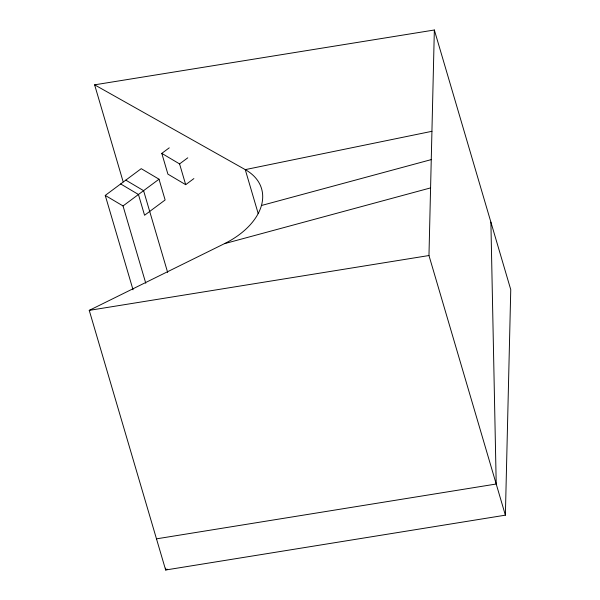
<?xml version="1.0" encoding="UTF-8"?>
<svg xmlns="http://www.w3.org/2000/svg" width="600" height="600" viewBox="0 0 600 600"><rect width="100%" height="100%" fill="white"/><g stroke="black" fill="none" stroke-linecap="round" stroke-linejoin="round"><path stroke-width="0.9" d="M165.697 568.125L165.653 570L505.38 515.168L510.757 289.635L434.347 30L94.62 84.832L123.172 181.86M505.38 515.168L428.97 255.532L434.347 30M133.028 289.778L105.248 195.413L141.233 168.66L159.015 179.197L165.127 199.972L144.562 215.257L138.45 194.49L120.675 183.945M193.882 178.59L185.685 184.68L167.91 174.142L161.797 153.375L169.245 147.833M105.248 195.413L123.03 205.95L159.015 179.197M161.797 153.375L179.572 163.913L187.77 157.822M167.333 569.175L165.653 570L89.242 310.365L224.46 243.66L430.582 187.898M261.442 205.5L431.257 159.608M431.933 131.31L245.257 169.627L94.62 84.832M89.242 310.365L428.97 255.532M156.488 538.845L496.215 484.013L490.89 222.127M125.812 180.127L143.587 190.665L167.663 272.452M258.218 213.645L245.257 169.627A69.653 43.83 -16.4 0 1 224.46 243.66M179.572 163.913L185.685 184.68M123.03 205.95L145.778 283.245"/></g></svg>
